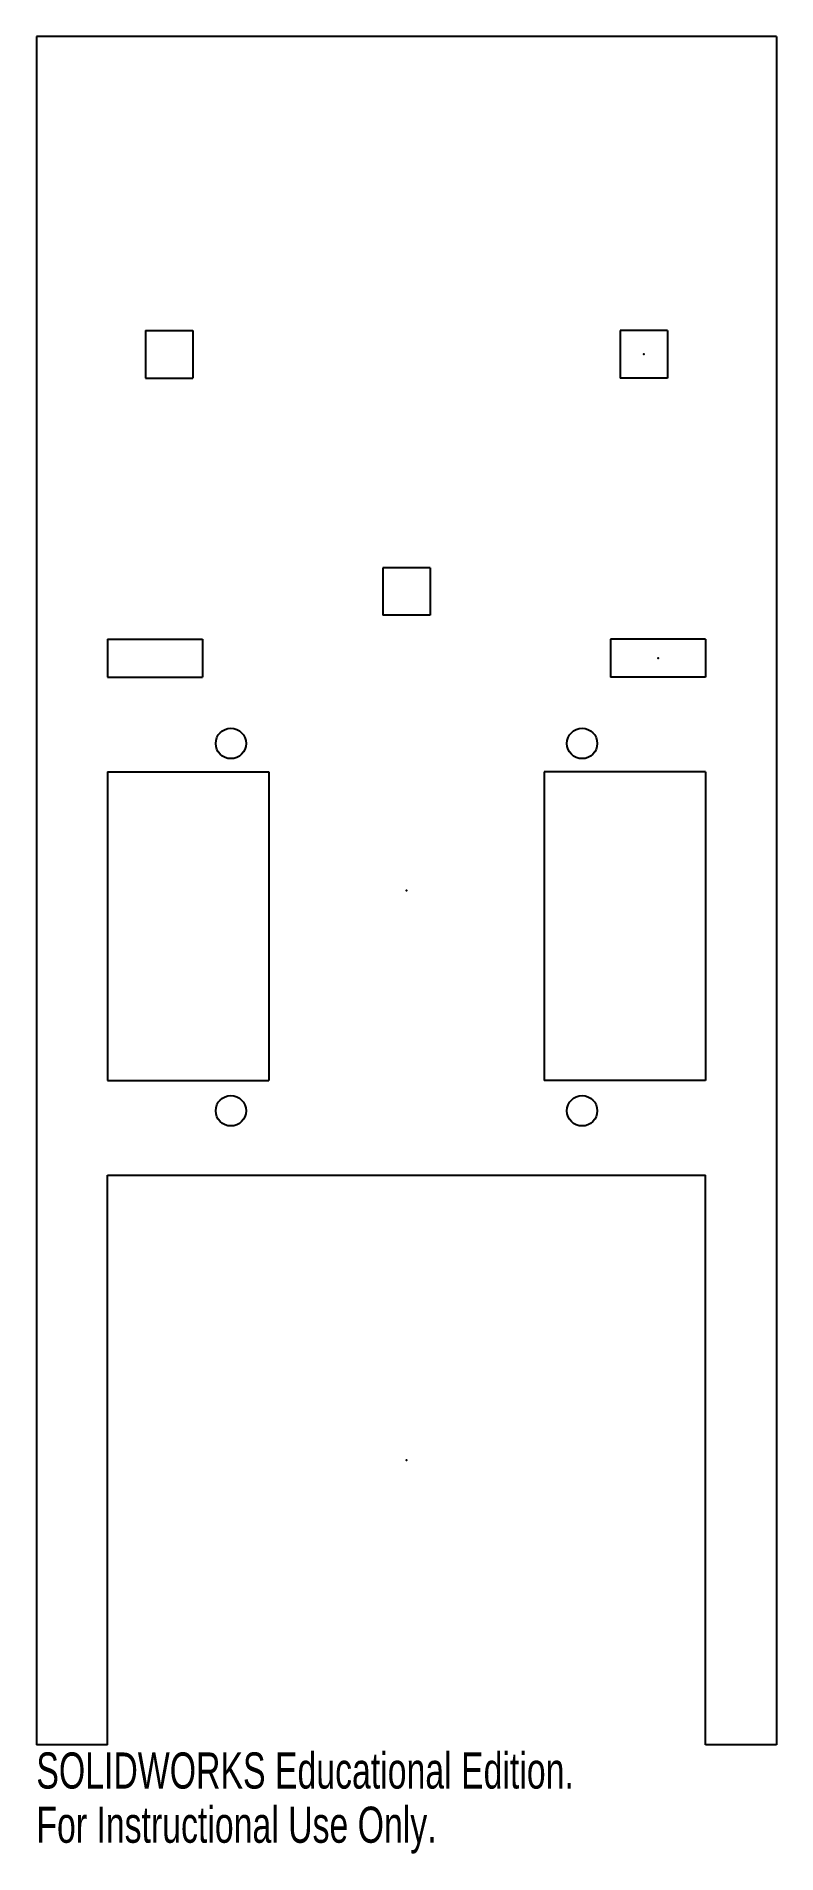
# Model space of a CAD drawing. Header units: inches. Extents: x -1.95 to 1.95, y -5.07 to 4.5.
import ezdxf

# ---------------------------------------------------------------- set-up
doc = ezdxf.new("R2010")
doc.units = ezdxf.units.IN
doc.header["$MEASUREMENT"] = 0
doc.header["$PDSIZE"] = -1
doc.styles.add('SLDTEXTSTYLE0', font='TXT', dxfattribs={"width": 0.7})

msp = doc.modelspace()

# ---------------------------------------------------------------- linework, layer by layer
at = {"color": 7, "linetype": 'Continuous'}
for p, q in [((1.95, 4.5), (-1.95, 4.5)), ((-1.95, 4.5), (-1.95, -4.5)), ((1.95, 4.5), (1.95, -4.5)), ((-1.375, 2.95), (-1.125, 2.95)), ((-1.375, 2.95), (-1.375, 2.7)), ((-1.125, 2.95), (-1.125, 2.7)), ((1.125, 2.95), (1.125, 2.7)), ((1.375, 2.95), (1.125, 2.95)), ((1.375, 2.95), (1.375, 2.7)), ((-1.375, 2.7), (-1.125, 2.7)), ((1.375, 2.7), (1.125, 2.7)), ((0.125, 1.7), (-0.125, 1.7)), ((-0.125, 1.7), (-0.125, 1.45)), ((0.125, 1.7), (0.125, 1.45)), ((0.125, 1.45), (-0.125, 1.45)), ((-1.575, 1.325), (-1.075, 1.325)), ((-1.575, 1.325), (-1.575, 1.125)), ((-1.075, 1.325), (-1.075, 1.125)), ((1.075, 1.325), (1.075, 1.125)), ((1.575, 1.325), (1.075, 1.325)), ((1.575, 1.325), (1.575, 1.125)), ((-1.575, 1.125), (-1.075, 1.125)), ((1.575, 1.125), (1.075, 1.125)), ((-1.575, 0.625), (-0.725, 0.625)), ((-1.575, 0.625), (-1.575, -1)), ((-0.725, 0.625), (-0.725, -1)), ((0.725, 0.625), (0.725, -1)), ((1.575, 0.625), (0.725, 0.625)), ((1.575, 0.625), (1.575, -1)), ((-1.575, -1), (-0.725, -1)), ((1.575, -1), (0.725, -1)), ((-1.575, -4.5), (-1.575, -1.5)), ((-1.575, -1.5), (1.575, -1.5)), ((1.575, -4.5), (1.575, -1.5)), ((-1.575, -4.5), (-1.95, -4.5)), ((1.95, -4.5), (1.575, -4.5))]:
    msp.add_line(p, q, dxfattribs=at)
for centre in [(-0.925, 0.775), (0.925, 0.775), (-0.925, -1.16), (0.925, -1.16)]:
    msp.add_circle(centre, 0.08, dxfattribs=at)
for p in [(1.25, 2.825), (1.325, 1.225), (0, 0), (0, -3)]:
    msp.add_point(p, dxfattribs=at)

# ---------------------------------------------------------------- texts
at = {"color": 7, "linetype": 'Continuous', "char_height": 0.1903, "attachment_point": 1, "style": 'SLDTEXTSTYLE0'}
for s, insert in [('SOLIDWORKS Educational Edition.', (-1.95, -4.5401)), ('For Instructional Use Only.', (-1.95, -4.8256))]:
    msp.add_mtext(s, dxfattribs=dict(at, insert=insert))

doc.saveas('drawing.dxf')
